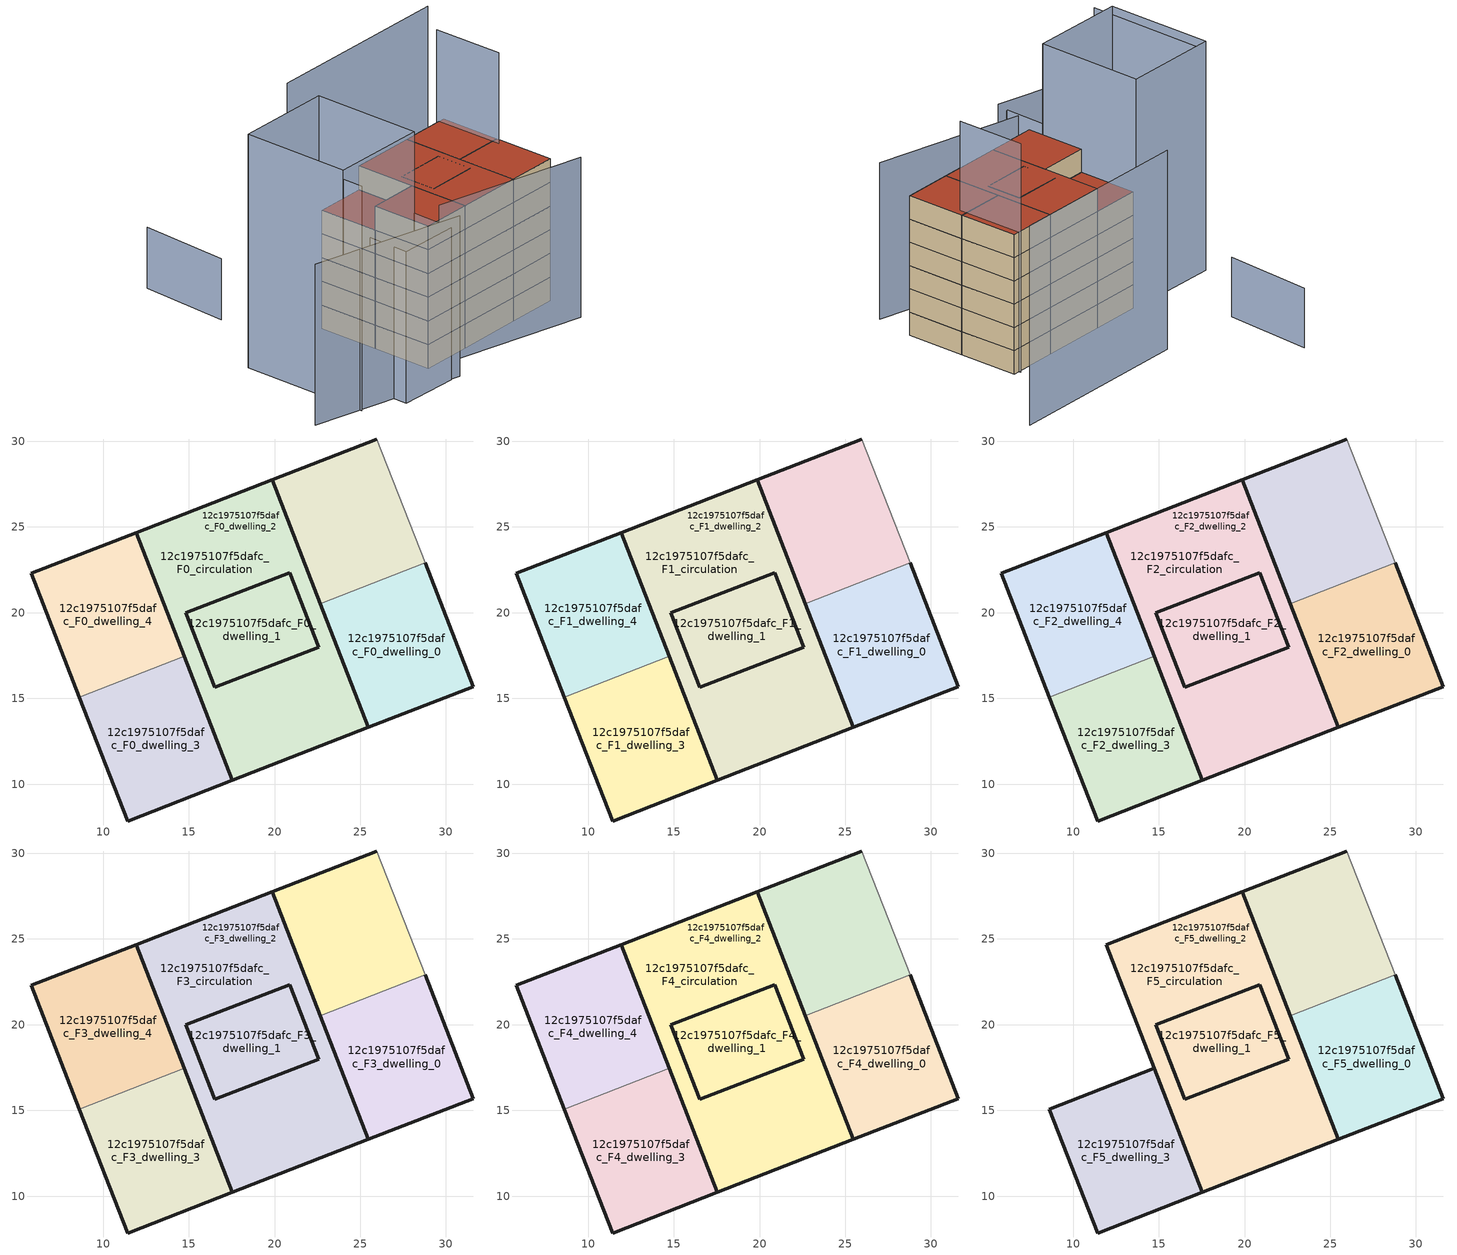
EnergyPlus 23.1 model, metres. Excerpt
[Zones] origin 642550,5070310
12c1975107f5dafc_F0_dwelling_0
 floor ground (EU_floor_Construction): 28.78,22.91 31.59,15.69 25.47,13.31 22.67,20.53 z0
 wall outside (EU_wall_Construction): 22.67,20.53 25.47,13.31 31.59,15.69 28.78,22.91 z0:3
 wall to 12c1975107f5dafc_F0_dwelling_1 (EU_wall_Construction): 28.78,22.91 22.67,20.53 z0:3
12c1975107f5dafc_F0_dwelling_1
 floor ground (EU_floor_Construction): 19.86,27.75 22.67,20.53 25.47,13.31 17.54,10.23 14.74,17.45 11.93,24.67 z0; 25.97,30.13 28.78,22.91 22.67,20.53 19.86,27.75 z0
 wall outside (EU_wall_Construction): 25.97,30.13 19.86,27.75 22.67,20.53 z0:3
 wall adiabatic (EU_wall_Construction): 28.78,22.91 25.97,30.13 z0:3
12c1975107f5dafc_F0_dwelling_2
 floor ground (EU_floor_Construction): 25.97,30.13 28.78,22.91 22.67,20.53 19.86,27.75 z0; 19.86,27.75 22.67,20.53 22.57,18 20.88,22.33 14.84,19.98 16.52,15.65 14.74,17.45 11.93,24.67 z0; 25.47,13.31 17.54,10.23 14.74,17.45 16.52,15.65 22.57,18 22.67,20.53 z0; 20.88,22.33 22.57,18 16.52,15.65 14.84,19.98 z0
 wall outside (EU_wall_Construction): 17.54,10.23 25.47,13.31 22.67,20.53 19.86,27.75 11.93,24.67 14.74,17.45 17.54,10.23 z0:3
12c1975107f5dafc_F0_dwelling_3
 floor ground (EU_floor_Construction): 14.74,17.45 17.54,10.23 11.43,7.85 8.62,15.08 z0
 wall outside (EU_wall_Construction): 8.62,15.08 11.43,7.85 17.54,10.23 14.74,17.45 z0:3
 wall to 12c1975107f5dafc_F0_dwelling_4 (EU_wall_Construction): 14.74,17.45 8.62,15.08 z0:3
12c1975107f5dafc_F0_dwelling_4
 floor ground (EU_floor_Construction): 11.93,24.67 14.74,17.45 8.62,15.08 5.82,22.3 z0
 wall outside (EU_wall_Construction): 14.74,17.45 11.93,24.67 5.82,22.3 8.62,15.08 z0:3
12c1975107f5dafc_F0_circulation
 floor ground (EU_floor_Construction): 20.88,22.33 22.57,18 16.52,15.65 14.84,19.98 z0; 19.86,27.75 22.67,20.53 22.57,18 20.88,22.33 14.84,19.98 16.52,15.65 14.74,17.45 11.93,24.67 z0; 22.67,20.53 25.47,13.31 17.54,10.23 14.74,17.45 16.52,15.65 22.57,18 z0
 wall outside (EU_wall_Construction): 14.84,19.98 16.52,15.65 22.57,18 20.88,22.33 14.84,19.98 z0:3
12c1975107f5dafc_F1_dwelling_0
 floor to 12c1975107f5dafc_F0_dwelling_0 (EU_floor_Construction): 28.78,22.91 31.59,15.69 25.47,13.31 22.67,20.53 z3
 wall outside (EU_wall_Construction): 22.67,20.53 25.47,13.31 31.59,15.69 28.78,22.91 z3:6
 wall to 12c1975107f5dafc_F1_dwelling_1 (EU_wall_Construction): 28.78,22.91 22.67,20.53 z3:6
12c1975107f5dafc_F1_dwelling_1
 floor to 12c1975107f5dafc_F0_dwelling_1 (EU_floor_Construction): 25.97,30.13 28.78,22.91 22.67,20.53 19.86,27.75 z3; 19.86,27.75 22.67,20.53 25.47,13.31 17.54,10.23 14.74,17.45 11.93,24.67 z3
 wall outside (EU_wall_Construction): 25.97,30.13 19.86,27.75 22.67,20.53 z3:6
 wall adiabatic (EU_wall_Construction): 28.78,22.91 25.97,30.13 z3:6
12c1975107f5dafc_F1_dwelling_2
 floor outside (EU_floor_Construction): 19.86,27.75 22.67,20.53 22.57,18 20.88,22.33 14.84,19.98 16.52,15.65 14.74,17.45 11.93,24.67 z3; 20.88,22.33 22.57,18 16.52,15.65 14.84,19.98 z3
 floor to 12c1975107f5dafc_F0_dwelling_2 (EU_floor_Construction): 25.97,30.13 28.78,22.91 22.67,20.53 19.86,27.75 z3; 25.47,13.31 17.54,10.23 14.74,17.45 16.52,15.65 22.57,18 22.67,20.53 z3
 wall outside (EU_wall_Construction): 17.54,10.23 25.47,13.31 22.67,20.53 19.86,27.75 11.93,24.67 14.74,17.45 17.54,10.23 z3:6
12c1975107f5dafc_F1_dwelling_3
 floor to 12c1975107f5dafc_F0_dwelling_3 (EU_floor_Construction): 14.74,17.45 17.54,10.23 11.43,7.85 8.62,15.08 z3
 wall outside (EU_wall_Construction): 8.62,15.08 11.43,7.85 17.54,10.23 14.74,17.45 z3:6
 wall to 12c1975107f5dafc_F1_dwelling_4 (EU_wall_Construction): 14.74,17.45 8.62,15.08 z3:6
12c1975107f5dafc_F1_dwelling_4
 floor to 12c1975107f5dafc_F0_dwelling_4 (EU_floor_Construction): 11.93,24.67 14.74,17.45 8.62,15.08 5.82,22.3 z3
 wall outside (EU_wall_Construction): 14.74,17.45 11.93,24.67 5.82,22.3 8.62,15.08 z3:6
12c1975107f5dafc_F1_circulation
 floor to 12c1975107f5dafc_F0_circulation (EU_floor_Construction): 20.88,22.33 22.57,18 16.52,15.65 14.84,19.98 z3; 19.86,27.75 22.67,20.53 22.57,18 20.88,22.33 14.84,19.98 16.52,15.65 14.74,17.45 11.93,24.67 z3; 22.67,20.53 25.47,13.31 17.54,10.23 14.74,17.45 16.52,15.65 22.57,18 z3
 wall outside (EU_wall_Construction): 14.84,19.98 16.52,15.65 22.57,18 20.88,22.33 14.84,19.98 z3:6
12c1975107f5dafc_F2_dwelling_0
 floor to 12c1975107f5dafc_F1_dwelling_0 (EU_floor_Construction): 28.78,22.91 31.59,15.69 25.47,13.31 22.67,20.53 z6
 wall outside (EU_wall_Construction): 22.67,20.53 25.47,13.31 31.59,15.69 28.78,22.91 z6:9
 wall to 12c1975107f5dafc_F2_dwelling_1 (EU_wall_Construction): 28.78,22.91 22.67,20.53 z6:9
12c1975107f5dafc_F2_dwelling_1
 floor to 12c1975107f5dafc_F1_dwelling_1 (EU_floor_Construction): 25.97,30.13 28.78,22.91 22.67,20.53 19.86,27.75 z6; 19.86,27.75 22.67,20.53 25.47,13.31 17.54,10.23 14.74,17.45 11.93,24.67 z6
 wall outside (EU_wall_Construction): 25.97,30.13 19.86,27.75 22.67,20.53 z6:9
 wall adiabatic (EU_wall_Construction): 28.78,22.91 25.97,30.13 z6:9
12c1975107f5dafc_F2_dwelling_2
 floor outside (EU_floor_Construction): 19.86,27.75 22.67,20.53 22.57,18 20.88,22.33 14.84,19.98 16.52,15.65 14.74,17.45 11.93,24.67 z6; 20.88,22.33 22.57,18 16.52,15.65 14.84,19.98 z6
 floor to 12c1975107f5dafc_F1_dwelling_2 (EU_floor_Construction): 25.97,30.13 28.78,22.91 22.67,20.53 19.86,27.75 z6; 25.47,13.31 17.54,10.23 14.74,17.45 16.52,15.65 22.57,18 22.67,20.53 z6
 wall outside (EU_wall_Construction): 17.54,10.23 25.47,13.31 22.67,20.53 19.86,27.75 11.93,24.67 14.74,17.45 17.54,10.23 z6:9
12c1975107f5dafc_F2_dwelling_3
 floor to 12c1975107f5dafc_F1_dwelling_3 (EU_floor_Construction): 14.74,17.45 17.54,10.23 11.43,7.85 8.62,15.08 z6
 wall outside (EU_wall_Construction): 8.62,15.08 11.43,7.85 17.54,10.23 14.74,17.45 z6:9
 wall to 12c1975107f5dafc_F2_dwelling_4 (EU_wall_Construction): 14.74,17.45 8.62,15.08 z6:9
12c1975107f5dafc_F2_dwelling_4
 floor to 12c1975107f5dafc_F1_dwelling_4 (EU_floor_Construction): 11.93,24.67 14.74,17.45 8.62,15.08 5.82,22.3 z6
 wall outside (EU_wall_Construction): 14.74,17.45 11.93,24.67 5.82,22.3 8.62,15.08 z6:9
12c1975107f5dafc_F2_circulation
 floor to 12c1975107f5dafc_F1_circulation (EU_floor_Construction): 20.88,22.33 22.57,18 16.52,15.65 14.84,19.98 z6; 19.86,27.75 22.67,20.53 22.57,18 20.88,22.33 14.84,19.98 16.52,15.65 14.74,17.45 11.93,24.67 z6; 22.67,20.53 25.47,13.31 17.54,10.23 14.74,17.45 16.52,15.65 22.57,18 z6
 wall outside (EU_wall_Construction): 14.84,19.98 16.52,15.65 22.57,18 20.88,22.33 14.84,19.98 z6:9
12c1975107f5dafc_F3_dwelling_0
 floor to 12c1975107f5dafc_F2_dwelling_0 (EU_floor_Construction): 28.78,22.91 31.59,15.69 25.47,13.31 22.67,20.53 z9
 wall outside (EU_wall_Construction): 22.67,20.53 25.47,13.31 31.59,15.69 28.78,22.91 z9:12
 wall to 12c1975107f5dafc_F3_dwelling_1 (EU_wall_Construction): 28.78,22.91 22.67,20.53 z9:12
12c1975107f5dafc_F3_dwelling_1
 floor to 12c1975107f5dafc_F2_dwelling_1 (EU_floor_Construction): 25.97,30.13 28.78,22.91 22.67,20.53 19.86,27.75 z9; 19.86,27.75 22.67,20.53 25.47,13.31 17.54,10.23 14.74,17.45 11.93,24.67 z9
 wall outside (EU_wall_Construction): 25.97,30.13 19.86,27.75 22.67,20.53 z9:12
 wall adiabatic (EU_wall_Construction): 28.78,22.91 25.97,30.13 z9:12
12c1975107f5dafc_F3_dwelling_2
 floor outside (EU_floor_Construction): 19.86,27.75 22.67,20.53 22.57,18 20.88,22.33 14.84,19.98 16.52,15.65 14.74,17.45 11.93,24.67 z9; 20.88,22.33 22.57,18 16.52,15.65 14.84,19.98 z9
 floor to 12c1975107f5dafc_F2_dwelling_2 (EU_floor_Construction): 25.97,30.13 28.78,22.91 22.67,20.53 19.86,27.75 z9; 25.47,13.31 17.54,10.23 14.74,17.45 16.52,15.65 22.57,18 22.67,20.53 z9
 wall outside (EU_wall_Construction): 17.54,10.23 25.47,13.31 22.67,20.53 19.86,27.75 11.93,24.67 14.74,17.45 17.54,10.23 z9:12
12c1975107f5dafc_F3_dwelling_3
 floor to 12c1975107f5dafc_F2_dwelling_3 (EU_floor_Construction): 14.74,17.45 17.54,10.23 11.43,7.85 8.62,15.08 z9
 wall outside (EU_wall_Construction): 8.62,15.08 11.43,7.85 17.54,10.23 14.74,17.45 z9:12
 wall to 12c1975107f5dafc_F3_dwelling_4 (EU_wall_Construction): 14.74,17.45 8.62,15.08 z9:12
12c1975107f5dafc_F3_dwelling_4
 floor to 12c1975107f5dafc_F2_dwelling_4 (EU_floor_Construction): 11.93,24.67 14.74,17.45 8.62,15.08 5.82,22.3 z9
 wall outside (EU_wall_Construction): 14.74,17.45 11.93,24.67 5.82,22.3 8.62,15.08 z9:12
12c1975107f5dafc_F3_circulation
 floor to 12c1975107f5dafc_F2_circulation (EU_floor_Construction): 20.88,22.33 22.57,18 16.52,15.65 14.84,19.98 z9; 19.86,27.75 22.67,20.53 22.57,18 20.88,22.33 14.84,19.98 16.52,15.65 14.74,17.45 11.93,24.67 z9; 22.67,20.53 25.47,13.31 17.54,10.23 14.74,17.45 16.52,15.65 22.57,18 z9
 wall outside (EU_wall_Construction): 14.84,19.98 16.52,15.65 22.57,18 20.88,22.33 14.84,19.98 z9:12
12c1975107f5dafc_F4_dwelling_0
 floor to 12c1975107f5dafc_F3_dwelling_0 (EU_floor_Construction): 28.78,22.91 31.59,15.69 25.47,13.31 22.67,20.53 z12
 wall outside (EU_wall_Construction): 22.67,20.53 25.47,13.31 31.59,15.69 28.78,22.91 z12:15
 wall to 12c1975107f5dafc_F4_dwelling_1 (EU_wall_Construction): 28.78,22.91 22.67,20.53 z12:15
12c1975107f5dafc_F4_dwelling_1
 floor to 12c1975107f5dafc_F3_dwelling_1 (EU_floor_Construction): 25.97,30.13 28.78,22.91 22.67,20.53 19.86,27.75 z12; 19.86,27.75 22.67,20.53 25.47,13.31 17.54,10.23 14.74,17.45 11.93,24.67 z12
 wall outside (EU_wall_Construction): 25.97,30.13 19.86,27.75 22.67,20.53 z12:15
 wall adiabatic (EU_wall_Construction): 28.78,22.91 25.97,30.13 z12:15
12c1975107f5dafc_F4_dwelling_2
 floor outside (EU_floor_Construction): 19.86,27.75 22.67,20.53 22.57,18 20.88,22.33 14.84,19.98 16.52,15.65 14.74,17.45 11.93,24.67 z12; 20.88,22.33 22.57,18 16.52,15.65 14.84,19.98 z12
 floor to 12c1975107f5dafc_F3_dwelling_2 (EU_floor_Construction): 25.97,30.13 28.78,22.91 22.67,20.53 19.86,27.75 z12; 25.47,13.31 17.54,10.23 14.74,17.45 16.52,15.65 22.57,18 22.67,20.53 z12
 wall outside (EU_wall_Construction): 17.54,10.23 25.47,13.31 22.67,20.53 19.86,27.75 11.93,24.67 14.74,17.45 17.54,10.23 z12:15
12c1975107f5dafc_F4_dwelling_3
 floor to 12c1975107f5dafc_F3_dwelling_3 (EU_floor_Construction): 14.74,17.45 17.54,10.23 11.43,7.85 8.62,15.08 z12
 wall outside (EU_wall_Construction): 8.62,15.08 11.43,7.85 17.54,10.23 14.74,17.45 z12:15
 wall to 12c1975107f5dafc_F4_dwelling_4 (EU_wall_Construction): 14.74,17.45 8.62,15.08 z12:15
12c1975107f5dafc_F4_dwelling_4
 floor to 12c1975107f5dafc_F3_dwelling_4 (EU_floor_Construction): 11.93,24.67 14.74,17.45 8.62,15.08 5.82,22.3 z12
 wall outside (EU_wall_Construction): 14.74,17.45 11.93,24.67 5.82,22.3 8.62,15.08 z12:15
 roof outside (EU_roof_Construction): 14.74,17.45 11.93,24.67 5.82,22.3 8.62,15.08 z15
12c1975107f5dafc_F4_circulation
 floor to 12c1975107f5dafc_F3_circulation (EU_floor_Construction): 20.88,22.33 22.57,18 16.52,15.65 14.84,19.98 z12; 19.86,27.75 22.67,20.53 22.57,18 20.88,22.33 14.84,19.98 16.52,15.65 14.74,17.45 11.93,24.67 z12; 22.67,20.53 25.47,13.31 17.54,10.23 14.74,17.45 16.52,15.65 22.57,18 z12
 wall outside (EU_wall_Construction): 14.84,19.98 16.52,15.65 22.57,18 20.88,22.33 14.84,19.98 z12:15
12c1975107f5dafc_F5_dwelling_0
 floor to 12c1975107f5dafc_F4_dwelling_0 (EU_floor_Construction): 28.78,22.91 31.59,15.69 25.47,13.31 22.67,20.53 z15
 wall outside (EU_wall_Construction): 22.67,20.53 25.47,13.31 31.59,15.69 28.78,22.91 z15:18
 wall to 12c1975107f5dafc_F5_dwelling_1 (EU_wall_Construction): 28.78,22.91 22.67,20.53 z15:18
 roof outside (EU_roof_Construction): 31.59,15.69 28.78,22.91 22.67,20.53 25.47,13.31 z18
12c1975107f5dafc_F5_dwelling_1
 floor to 12c1975107f5dafc_F4_dwelling_1 (EU_floor_Construction): 25.97,30.13 28.78,22.91 22.67,20.53 19.86,27.75 z15; 19.86,27.75 22.67,20.53 25.47,13.31 17.54,10.23 14.74,17.45 11.93,24.67 z15
 wall outside (EU_wall_Construction): 25.97,30.13 19.86,27.75 22.67,20.53 z15:18
 wall adiabatic (EU_wall_Construction): 28.78,22.91 25.97,30.13 z15:18
 roof outside (EU_roof_Construction): 28.78,22.91 25.97,30.13 19.86,27.75 22.67,20.53 z18; 25.47,13.31 22.67,20.53 19.86,27.75 11.93,24.67 14.74,17.45 17.54,10.23 z18
12c1975107f5dafc_F5_dwelling_2
 floor outside (EU_floor_Construction): 19.86,27.75 22.67,20.53 22.57,18 20.88,22.33 14.84,19.98 16.52,15.65 14.74,17.45 11.93,24.67 z15; 20.88,22.33 22.57,18 16.52,15.65 14.84,19.98 z15
 floor to 12c1975107f5dafc_F4_dwelling_2 (EU_floor_Construction): 25.97,30.13 28.78,22.91 22.67,20.53 19.86,27.75 z15; 25.47,13.31 17.54,10.23 14.74,17.45 16.52,15.65 22.57,18 22.67,20.53 z15
 wall outside (EU_wall_Construction): 17.54,10.23 25.47,13.31 22.67,20.53 19.86,27.75 11.93,24.67 14.74,17.45 17.54,10.23 z15:18
 roof outside (EU_roof_Construction): 28.78,22.91 25.97,30.13 19.86,27.75 22.67,20.53 z18; 25.47,13.31 22.67,20.53 22.57,18 16.52,15.65 14.74,17.45 17.54,10.23 z18; 22.57,18 22.67,20.53 19.86,27.75 11.93,24.67 14.74,17.45 16.52,15.65 14.84,19.98 20.88,22.33 z18; 22.57,18 20.88,22.33 14.84,19.98 16.52,15.65 z18
12c1975107f5dafc_F5_dwelling_3
 floor to 12c1975107f5dafc_F4_dwelling_3 (EU_floor_Construction): 14.74,17.45 17.54,10.23 11.43,7.85 8.62,15.08 z15
 wall outside (EU_wall_Construction): 17.54,10.23 14.74,17.45 8.62,15.08 11.43,7.85 17.54,10.23 z15:18
 roof outside (EU_roof_Construction): 17.54,10.23 14.74,17.45 8.62,15.08 11.43,7.85 z18
12c1975107f5dafc_F5_circulation
 floor to 12c1975107f5dafc_F4_circulation (EU_floor_Construction): 20.88,22.33 22.57,18 16.52,15.65 14.84,19.98 z15; 19.86,27.75 22.67,20.53 22.57,18 20.88,22.33 14.84,19.98 16.52,15.65 14.74,17.45 11.93,24.67 z15; 22.67,20.53 25.47,13.31 17.54,10.23 14.74,17.45 16.52,15.65 22.57,18 z15
 wall outside (EU_wall_Construction): 14.84,19.98 16.52,15.65 22.57,18 20.88,22.33 14.84,19.98 z15:18
 roof outside (EU_roof_Construction): 22.57,18 22.67,20.53 19.86,27.75 11.93,24.67 14.74,17.45 16.52,15.65 14.84,19.98 20.88,22.33 z18; 22.57,18 20.88,22.33 14.84,19.98 16.52,15.65 z18; 25.47,13.31 22.67,20.53 22.57,18 16.52,15.65 14.74,17.45 17.54,10.23 z18
shading: -6.5,1.96 13.57,4.41 z0:20.3; 12.89,7.97 32.61,10.47 z0:20.2; 3.16,6.66 10.45,9.36 / 10.45,9.36 12.34,4.25 / 12.34,4.25 5.05,1.56 / 5.05,1.56 3.16,6.66 z0:19.2; 28.37,21.73 25.1,30.11 / 10.44,9.35 -1.17,4.95 / -1.17,4.95 -6.12,18.02 / -6.12,18.02 5.49,22.42 / 5.49,22.42 10.44,9.35 z0:29.5; -6.07,17.96 -0.22,2.43 z0:28.4; -6.36,40.68 -2.93,29.82 z0:7.7; 30.71,42.18 7.54,33.27 z0:25.7
[Building]
EU S2 Campaign: North Axis=0; Terrain=City; Solar Distribution=FullExterior
[Site:Location]
Lyon-Bron: Latitude=45.75; Longitude=5; Time Zone=1; Elevation=198
[SizingPeriod:WeatherFileDays]
AnnualSizingPeriod: Begin Month=1; Begin Day of Month=1; End Month=12; End Day of Month=31; Day of Week for Start Day=Monday; Use Weather File Daylight Saving Period=No; Use Weather File Rain and Snow Indicators=No
[MATERIAL]
EU_InternalMass_Material: Roughness=MediumRough; Thickness=0.1; Conductivity=1; Density=1800; Specific Heat=900; Thermal Absorptance=0.9; Solar Absorptance=0.7; Visible Absorptance=0.7
[MATERIAL:NOMASS] Roughness=MediumRough; Thermal Absorptance=0.9; Solar Absorptance=0.7; Visible Absorptance=0.7
Name | Thermal Resistance
EU_wall_NoMass | 0.776494
EU_roof_NoMass | 0.486893
EU_floor_NoMass | 0.421597
[CONSTRUCTION]
EU_wall_Construction: EU_wall_NoMass
EU_roof_Construction: EU_roof_NoMass
EU_floor_Construction: EU_floor_NoMass
EU_InternalMass_Construction: EU_InternalMass_Material
[ZONE] Type=1; Multiplier=1; Ceiling Height=autocalculate; Floor Area=autocalculate; Part of Total Floor Area=Yes
Name | Volume
12c1975107f5dafc_F0_dwelling_0; 12c1975107f5dafc_F1_dwelling_0; 12c1975107f5dafc_F2_dwelling_0; 12c1975107f5dafc_F3_dwelling_0; 12c1975107f5dafc_F4_dwelling_0; 12c1975107f5dafc_F5_dwelling_0; 12c1975107f5dafc_F0_dwelling_4; 12c1975107f5dafc_F1_dwelling_4; 12c1975107f5dafc_F2_dwelling_4; 12c1975107f5dafc_F3_dwelling_4; 12c1975107f5dafc_F4_dwelling_4 | 152.47
12c1975107f5dafc_F0_dwelling_1; 12c1975107f5dafc_F1_dwelling_1; 12c1975107f5dafc_F2_dwelling_1; 12c1975107f5dafc_F3_dwelling_1; 12c1975107f5dafc_F4_dwelling_1; 12c1975107f5dafc_F5_dwelling_1 | 547.887
12c1975107f5dafc_F0_dwelling_2; 12c1975107f5dafc_F1_dwelling_2; 12c1975107f5dafc_F2_dwelling_2; 12c1975107f5dafc_F3_dwelling_2; 12c1975107f5dafc_F4_dwelling_2; 12c1975107f5dafc_F5_dwelling_2 | 547.888
12c1975107f5dafc_F0_dwelling_3; 12c1975107f5dafc_F1_dwelling_3; 12c1975107f5dafc_F2_dwelling_3; 12c1975107f5dafc_F3_dwelling_3; 12c1975107f5dafc_F4_dwelling_3; 12c1975107f5dafc_F5_dwelling_3 | 152.471
12c1975107f5dafc_F0_circulation; 12c1975107f5dafc_F1_circulation; 12c1975107f5dafc_F2_circulation; 12c1975107f5dafc_F3_circulation; 12c1975107f5dafc_F4_circulation; 12c1975107f5dafc_F5_circulation | 395.418
[INTERNALMASS] Construction=EU_InternalMass_Construction
Name | Zone or ZoneList | Surface Area
12c1975107f5dafc_F0_dwelling_0_EU_InternalMass | 12c1975107f5dafc_F0_dwelling_0 | 50.8235
12c1975107f5dafc_F0_dwelling_1_EU_InternalMass | 12c1975107f5dafc_F0_dwelling_1 | 50.8235
12c1975107f5dafc_F0_dwelling_2_EU_InternalMass | 12c1975107f5dafc_F0_dwelling_2 | 101.647
12c1975107f5dafc_F0_dwelling_3_EU_InternalMass | 12c1975107f5dafc_F0_dwelling_3 | 50.8235
12c1975107f5dafc_F0_dwelling_4_EU_InternalMass | 12c1975107f5dafc_F0_dwelling_4 | 50.8235
12c1975107f5dafc_F1_dwelling_0_EU_InternalMass | 12c1975107f5dafc_F1_dwelling_0 | 50.8235
12c1975107f5dafc_F1_dwelling_1_EU_InternalMass | 12c1975107f5dafc_F1_dwelling_1 | 50.8235
12c1975107f5dafc_F1_dwelling_2_EU_InternalMass | 12c1975107f5dafc_F1_dwelling_2 | 101.647
12c1975107f5dafc_F1_dwelling_3_EU_InternalMass | 12c1975107f5dafc_F1_dwelling_3 | 50.8235
12c1975107f5dafc_F1_dwelling_4_EU_InternalMass | 12c1975107f5dafc_F1_dwelling_4 | 50.8235
12c1975107f5dafc_F2_dwelling_0_EU_InternalMass | 12c1975107f5dafc_F2_dwelling_0 | 50.8235
12c1975107f5dafc_F2_dwelling_1_EU_InternalMass | 12c1975107f5dafc_F2_dwelling_1 | 50.8235
12c1975107f5dafc_F2_dwelling_2_EU_InternalMass | 12c1975107f5dafc_F2_dwelling_2 | 101.647
12c1975107f5dafc_F2_dwelling_3_EU_InternalMass | 12c1975107f5dafc_F2_dwelling_3 | 50.8235
12c1975107f5dafc_F2_dwelling_4_EU_InternalMass | 12c1975107f5dafc_F2_dwelling_4 | 50.8235
12c1975107f5dafc_F3_dwelling_0_EU_InternalMass | 12c1975107f5dafc_F3_dwelling_0 | 50.8235
12c1975107f5dafc_F3_dwelling_1_EU_InternalMass | 12c1975107f5dafc_F3_dwelling_1 | 50.8235
12c1975107f5dafc_F3_dwelling_2_EU_InternalMass | 12c1975107f5dafc_F3_dwelling_2 | 101.647
12c1975107f5dafc_F3_dwelling_3_EU_InternalMass | 12c1975107f5dafc_F3_dwelling_3 | 50.8235
12c1975107f5dafc_F3_dwelling_4_EU_InternalMass | 12c1975107f5dafc_F3_dwelling_4 | 50.8235
12c1975107f5dafc_F4_dwelling_0_EU_InternalMass | 12c1975107f5dafc_F4_dwelling_0 | 50.8235
12c1975107f5dafc_F4_dwelling_1_EU_InternalMass | 12c1975107f5dafc_F4_dwelling_1 | 50.8235
12c1975107f5dafc_F4_dwelling_2_EU_InternalMass | 12c1975107f5dafc_F4_dwelling_2 | 101.647
12c1975107f5dafc_F4_dwelling_3_EU_InternalMass | 12c1975107f5dafc_F4_dwelling_3 | 50.8235
12c1975107f5dafc_F4_dwelling_4_EU_InternalMass | 12c1975107f5dafc_F4_dwelling_4 | 50.8235
12c1975107f5dafc_F5_dwelling_0_EU_InternalMass | 12c1975107f5dafc_F5_dwelling_0 | 76.2352
12c1975107f5dafc_F5_dwelling_1_EU_InternalMass | 12c1975107f5dafc_F5_dwelling_1 | 76.2352
12c1975107f5dafc_F5_dwelling_2_EU_InternalMass | 12c1975107f5dafc_F5_dwelling_2 | 76.2352
12c1975107f5dafc_F5_dwelling_3_EU_InternalMass | 12c1975107f5dafc_F5_dwelling_3 | 76.2352
[OTHEREQUIPMENT] Fuel Type=Electricity; Design Level Calculation Method=Watts/Area; Power per Zone Floor Area=1; Fraction Latent=0; Fraction Radiant=0; Fraction Lost=0; Carbon Dioxide Generation Rate=0; EndUse Subcategory=EU_Step8_InternalGains
Name | Zone or ZoneList or Space or SpaceList | Schedule
EU_Step8_InternalGain_12c1975107f5dafc_F0_dwelling_0_f000 | 12c1975107f5dafc_F0_dwelling_0 | EU_Step8_GainSchedule_12c1975107f5dafc_F0_dwelling_0_f000
EU_Step8_InternalGain_12c1975107f5dafc_F0_dwelling_1_f000 | 12c1975107f5dafc_F0_dwelling_1 | EU_Step8_GainSchedule_12c1975107f5dafc_F0_dwelling_1_f000
EU_Step8_InternalGain_12c1975107f5dafc_F0_dwelling_2_f000 | 12c1975107f5dafc_F0_dwelling_2 | EU_Step8_GainSchedule_12c1975107f5dafc_F0_dwelling_2_f000
EU_Step8_InternalGain_12c1975107f5dafc_F0_dwelling_3_f000 | 12c1975107f5dafc_F0_dwelling_3 | EU_Step8_GainSchedule_12c1975107f5dafc_F0_dwelling_3_f000
EU_Step8_InternalGain_12c1975107f5dafc_F0_dwelling_4_f000 | 12c1975107f5dafc_F0_dwelling_4 | EU_Step8_GainSchedule_12c1975107f5dafc_F0_dwelling_4_f000
EU_Step8_InternalGain_12c1975107f5dafc_F1_dwelling_0_f000 | 12c1975107f5dafc_F1_dwelling_0 | EU_Step8_GainSchedule_12c1975107f5dafc_F1_dwelling_0_f000
EU_Step8_InternalGain_12c1975107f5dafc_F1_dwelling_1_f000 | 12c1975107f5dafc_F1_dwelling_1 | EU_Step8_GainSchedule_12c1975107f5dafc_F1_dwelling_1_f000
EU_Step8_InternalGain_12c1975107f5dafc_F1_dwelling_2_f000 | 12c1975107f5dafc_F1_dwelling_2 | EU_Step8_GainSchedule_12c1975107f5dafc_F1_dwelling_2_f000
EU_Step8_InternalGain_12c1975107f5dafc_F1_dwelling_3_f000 | 12c1975107f5dafc_F1_dwelling_3 | EU_Step8_GainSchedule_12c1975107f5dafc_F1_dwelling_3_f000
EU_Step8_InternalGain_12c1975107f5dafc_F1_dwelling_4_f000 | 12c1975107f5dafc_F1_dwelling_4 | EU_Step8_GainSchedule_12c1975107f5dafc_F1_dwelling_4_f000
EU_Step8_InternalGain_12c1975107f5dafc_F2_dwelling_0_f000 | 12c1975107f5dafc_F2_dwelling_0 | EU_Step8_GainSchedule_12c1975107f5dafc_F2_dwelling_0_f000
EU_Step8_InternalGain_12c1975107f5dafc_F2_dwelling_1_f000 | 12c1975107f5dafc_F2_dwelling_1 | EU_Step8_GainSchedule_12c1975107f5dafc_F2_dwelling_1_f000
EU_Step8_InternalGain_12c1975107f5dafc_F2_dwelling_2_f000 | 12c1975107f5dafc_F2_dwelling_2 | EU_Step8_GainSchedule_12c1975107f5dafc_F2_dwelling_2_f000
EU_Step8_InternalGain_12c1975107f5dafc_F2_dwelling_3_f000 | 12c1975107f5dafc_F2_dwelling_3 | EU_Step8_GainSchedule_12c1975107f5dafc_F2_dwelling_3_f000
EU_Step8_InternalGain_12c1975107f5dafc_F2_dwelling_4_f000 | 12c1975107f5dafc_F2_dwelling_4 | EU_Step8_GainSchedule_12c1975107f5dafc_F2_dwelling_4_f000
EU_Step8_InternalGain_12c1975107f5dafc_F3_dwelling_0_f000 | 12c1975107f5dafc_F3_dwelling_0 | EU_Step8_GainSchedule_12c1975107f5dafc_F3_dwelling_0_f000
EU_Step8_InternalGain_12c1975107f5dafc_F3_dwelling_1_f000 | 12c1975107f5dafc_F3_dwelling_1 | EU_Step8_GainSchedule_12c1975107f5dafc_F3_dwelling_1_f000
EU_Step8_InternalGain_12c1975107f5dafc_F3_dwelling_2_f000 | 12c1975107f5dafc_F3_dwelling_2 | EU_Step8_GainSchedule_12c1975107f5dafc_F3_dwelling_2_f000
EU_Step8_InternalGain_12c1975107f5dafc_F3_dwelling_3_f000 | 12c1975107f5dafc_F3_dwelling_3 | EU_Step8_GainSchedule_12c1975107f5dafc_F3_dwelling_3_f000
EU_Step8_InternalGain_12c1975107f5dafc_F3_dwelling_4_f000 | 12c1975107f5dafc_F3_dwelling_4 | EU_Step8_GainSchedule_12c1975107f5dafc_F3_dwelling_4_f000
EU_Step8_InternalGain_12c1975107f5dafc_F4_dwelling_0_f000 | 12c1975107f5dafc_F4_dwelling_0 | EU_Step8_GainSchedule_12c1975107f5dafc_F4_dwelling_0_f000
EU_Step8_InternalGain_12c1975107f5dafc_F4_dwelling_1_f000 | 12c1975107f5dafc_F4_dwelling_1 | EU_Step8_GainSchedule_12c1975107f5dafc_F4_dwelling_1_f000
EU_Step8_InternalGain_12c1975107f5dafc_F4_dwelling_2_f000 | 12c1975107f5dafc_F4_dwelling_2 | EU_Step8_GainSchedule_12c1975107f5dafc_F4_dwelling_2_f000
EU_Step8_InternalGain_12c1975107f5dafc_F4_dwelling_3_f000 | 12c1975107f5dafc_F4_dwelling_3 | EU_Step8_GainSchedule_12c1975107f5dafc_F4_dwelling_3_f000
EU_Step8_InternalGain_12c1975107f5dafc_F4_dwelling_4_f000 | 12c1975107f5dafc_F4_dwelling_4 | EU_Step8_GainSchedule_12c1975107f5dafc_F4_dwelling_4_f000
EU_Step8_InternalGain_12c1975107f5dafc_F5_dwelling_0_f000 | 12c1975107f5dafc_F5_dwelling_0 | EU_Step8_GainSchedule_12c1975107f5dafc_F5_dwelling_0_f000
EU_Step8_InternalGain_12c1975107f5dafc_F5_dwelling_1_f000 | 12c1975107f5dafc_F5_dwelling_1 | EU_Step8_GainSchedule_12c1975107f5dafc_F5_dwelling_1_f000
EU_Step8_InternalGain_12c1975107f5dafc_F5_dwelling_2_f000 | 12c1975107f5dafc_F5_dwelling_2 | EU_Step8_GainSchedule_12c1975107f5dafc_F5_dwelling_2_f000
EU_Step8_InternalGain_12c1975107f5dafc_F5_dwelling_3_f000 | 12c1975107f5dafc_F5_dwelling_3 | EU_Step8_GainSchedule_12c1975107f5dafc_F5_dwelling_3_f000
[ZONEINFILTRATION:DESIGNFLOWRATE] Schedule=EU_AlwaysOn; Design Flow Rate Calculation Method=Flow/Area; Flow Rate per Floor Area=0.0005; Constant Term Coefficient=1; Temperature Term Coefficient=0; Velocity Term Coefficient=0; Velocity Squared Term Coefficient=0
Name | Zone or ZoneList or Space or SpaceList
EU_Circulation_Infiltration_12c1975107f5dafc_F0_circulation | 12c1975107f5dafc_F0_circulation
EU_Circulation_Infiltration_12c1975107f5dafc_F1_circulation | 12c1975107f5dafc_F1_circulation
EU_Circulation_Infiltration_12c1975107f5dafc_F2_circulation | 12c1975107f5dafc_F2_circulation
EU_Circulation_Infiltration_12c1975107f5dafc_F3_circulation | 12c1975107f5dafc_F3_circulation
EU_Circulation_Infiltration_12c1975107f5dafc_F4_circulation | 12c1975107f5dafc_F4_circulation
EU_Circulation_Infiltration_12c1975107f5dafc_F5_circulation | 12c1975107f5dafc_F5_circulation
[ZONEVENTILATION:DESIGNFLOWRATE] Schedule=EU_AlwaysOn; Design Flow Rate Calculation Method=AirChanges/Hour; Air Changes per Hour=0.693814; Ventilation Type=Natural; Fan Pressure Rise=0; Fan Total Efficiency=1; Constant Term Coefficient=1; Temperature Term Coefficient=0; Velocity Term Coefficient=0; Velocity Squared Term Coefficient=0; Minimum Indoor Temperature=-100; Maximum Indoor Temperature=100; Delta Temperature=-100; Minimum Outdoor Temperature=-100; Maximum Outdoor Temperature=100; Maximum Wind Speed=40
Name | Zone or ZoneList or Space or SpaceList
EU_ConstantAir_12c1975107f5dafc_F0_dwelling_0 | 12c1975107f5dafc_F0_dwelling_0
EU_ConstantAir_12c1975107f5dafc_F0_dwelling_1 | 12c1975107f5dafc_F0_dwelling_1
EU_ConstantAir_12c1975107f5dafc_F0_dwelling_2 | 12c1975107f5dafc_F0_dwelling_2
EU_ConstantAir_12c1975107f5dafc_F0_dwelling_3 | 12c1975107f5dafc_F0_dwelling_3
EU_ConstantAir_12c1975107f5dafc_F0_dwelling_4 | 12c1975107f5dafc_F0_dwelling_4
EU_ConstantAir_12c1975107f5dafc_F1_dwelling_0 | 12c1975107f5dafc_F1_dwelling_0
EU_ConstantAir_12c1975107f5dafc_F1_dwelling_1 | 12c1975107f5dafc_F1_dwelling_1
EU_ConstantAir_12c1975107f5dafc_F1_dwelling_2 | 12c1975107f5dafc_F1_dwelling_2
EU_ConstantAir_12c1975107f5dafc_F1_dwelling_3 | 12c1975107f5dafc_F1_dwelling_3
EU_ConstantAir_12c1975107f5dafc_F1_dwelling_4 | 12c1975107f5dafc_F1_dwelling_4
EU_ConstantAir_12c1975107f5dafc_F2_dwelling_0 | 12c1975107f5dafc_F2_dwelling_0
EU_ConstantAir_12c1975107f5dafc_F2_dwelling_1 | 12c1975107f5dafc_F2_dwelling_1
EU_ConstantAir_12c1975107f5dafc_F2_dwelling_2 | 12c1975107f5dafc_F2_dwelling_2
EU_ConstantAir_12c1975107f5dafc_F2_dwelling_3 | 12c1975107f5dafc_F2_dwelling_3
EU_ConstantAir_12c1975107f5dafc_F2_dwelling_4 | 12c1975107f5dafc_F2_dwelling_4
EU_ConstantAir_12c1975107f5dafc_F3_dwelling_0 | 12c1975107f5dafc_F3_dwelling_0
EU_ConstantAir_12c1975107f5dafc_F3_dwelling_1 | 12c1975107f5dafc_F3_dwelling_1
EU_ConstantAir_12c1975107f5dafc_F3_dwelling_2 | 12c1975107f5dafc_F3_dwelling_2
EU_ConstantAir_12c1975107f5dafc_F3_dwelling_3 | 12c1975107f5dafc_F3_dwelling_3
EU_ConstantAir_12c1975107f5dafc_F3_dwelling_4 | 12c1975107f5dafc_F3_dwelling_4
EU_ConstantAir_12c1975107f5dafc_F4_dwelling_0 | 12c1975107f5dafc_F4_dwelling_0
EU_ConstantAir_12c1975107f5dafc_F4_dwelling_1 | 12c1975107f5dafc_F4_dwelling_1
EU_ConstantAir_12c1975107f5dafc_F4_dwelling_2 | 12c1975107f5dafc_F4_dwelling_2
EU_ConstantAir_12c1975107f5dafc_F4_dwelling_3 | 12c1975107f5dafc_F4_dwelling_3
EU_ConstantAir_12c1975107f5dafc_F4_dwelling_4 | 12c1975107f5dafc_F4_dwelling_4
EU_ConstantAir_12c1975107f5dafc_F5_dwelling_0 | 12c1975107f5dafc_F5_dwelling_0
EU_ConstantAir_12c1975107f5dafc_F5_dwelling_1 | 12c1975107f5dafc_F5_dwelling_1
EU_ConstantAir_12c1975107f5dafc_F5_dwelling_2 | 12c1975107f5dafc_F5_dwelling_2
EU_ConstantAir_12c1975107f5dafc_F5_dwelling_3 | 12c1975107f5dafc_F5_dwelling_3
[HVACTEMPLATE:THERMOSTAT] Constant Heating Setpoint=20; Constant Cooling Setpoint=50
EU_HeatOnly_12c1975107f5dafc_F0_dwelling_0; EU_HeatOnly_12c1975107f5dafc_F0_dwelling_1; EU_HeatOnly_12c1975107f5dafc_F0_dwelling_2; EU_HeatOnly_12c1975107f5dafc_F0_dwelling_3; EU_HeatOnly_12c1975107f5dafc_F0_dwelling_4; EU_HeatOnly_12c1975107f5dafc_F1_dwelling_0; EU_HeatOnly_12c1975107f5dafc_F1_dwelling_1; EU_HeatOnly_12c1975107f5dafc_F1_dwelling_2; EU_HeatOnly_12c1975107f5dafc_F1_dwelling_3; EU_HeatOnly_12c1975107f5dafc_F1_dwelling_4; EU_HeatOnly_12c1975107f5dafc_F2_dwelling_0; EU_HeatOnly_12c1975107f5dafc_F2_dwelling_1; EU_HeatOnly_12c1975107f5dafc_F2_dwelling_2; EU_HeatOnly_12c1975107f5dafc_F2_dwelling_3; EU_HeatOnly_12c1975107f5dafc_F2_dwelling_4; EU_HeatOnly_12c1975107f5dafc_F3_dwelling_0; EU_HeatOnly_12c1975107f5dafc_F3_dwelling_1; EU_HeatOnly_12c1975107f5dafc_F3_dwelling_2; EU_HeatOnly_12c1975107f5dafc_F3_dwelling_3; EU_HeatOnly_12c1975107f5dafc_F3_dwelling_4; EU_HeatOnly_12c1975107f5dafc_F4_dwelling_0; EU_HeatOnly_12c1975107f5dafc_F4_dwelling_1; EU_HeatOnly_12c1975107f5dafc_F4_dwelling_2; EU_HeatOnly_12c1975107f5dafc_F4_dwelling_3; EU_HeatOnly_12c1975107f5dafc_F4_dwelling_4; EU_HeatOnly_12c1975107f5dafc_F5_dwelling_0; EU_HeatOnly_12c1975107f5dafc_F5_dwelling_1; EU_HeatOnly_12c1975107f5dafc_F5_dwelling_2; EU_HeatOnly_12c1975107f5dafc_F5_dwelling_3
[HVACTEMPLATE:ZONE:IDEALLOADSAIRSYSTEM] System Availability Schedule=EU_AlwaysOn; Maximum Heating Supply Air Temperature=50; Minimum Cooling Supply Air Temperature=13; Maximum Heating Supply Air Humidity Ratio=0.0156; Minimum Cooling Supply Air Humidity Ratio=0.0077; Heating Limit=NoLimit; Cooling Limit=NoLimit; Heating Availability Schedule=EU_AlwaysOn; Cooling Availability Schedule=EU_CoolingOff; Dehumidification Control Type=ConstantSensibleHeatRatio; Cooling Sensible Heat Ratio=0.7; Dehumidification Setpoint=60; Humidification Control Type=None; Humidification Setpoint=30; Outdoor Air Method=None; Outdoor Air Flow Rate per Person=0.00944; Outdoor Air Flow Rate per Zone Floor Area=0; Outdoor Air Flow Rate per Zone=0; Demand Controlled Ventilation Type=None; Outdoor Air Economizer Type=NoEconomizer; Heat Recovery Type=None; Sensible Heat Recovery Effectiveness=0.7; Latent Heat Recovery Effectiveness=0.65
Name | Template Thermostat
12c1975107f5dafc_F0_dwelling_0 | EU_HeatOnly_12c1975107f5dafc_F0_dwelling_0
12c1975107f5dafc_F0_dwelling_1 | EU_HeatOnly_12c1975107f5dafc_F0_dwelling_1
12c1975107f5dafc_F0_dwelling_2 | EU_HeatOnly_12c1975107f5dafc_F0_dwelling_2
12c1975107f5dafc_F0_dwelling_3 | EU_HeatOnly_12c1975107f5dafc_F0_dwelling_3
12c1975107f5dafc_F0_dwelling_4 | EU_HeatOnly_12c1975107f5dafc_F0_dwelling_4
12c1975107f5dafc_F1_dwelling_0 | EU_HeatOnly_12c1975107f5dafc_F1_dwelling_0
12c1975107f5dafc_F1_dwelling_1 | EU_HeatOnly_12c1975107f5dafc_F1_dwelling_1
12c1975107f5dafc_F1_dwelling_2 | EU_HeatOnly_12c1975107f5dafc_F1_dwelling_2
12c1975107f5dafc_F1_dwelling_3 | EU_HeatOnly_12c1975107f5dafc_F1_dwelling_3
12c1975107f5dafc_F1_dwelling_4 | EU_HeatOnly_12c1975107f5dafc_F1_dwelling_4
12c1975107f5dafc_F2_dwelling_0 | EU_HeatOnly_12c1975107f5dafc_F2_dwelling_0
12c1975107f5dafc_F2_dwelling_1 | EU_HeatOnly_12c1975107f5dafc_F2_dwelling_1
12c1975107f5dafc_F2_dwelling_2 | EU_HeatOnly_12c1975107f5dafc_F2_dwelling_2
12c1975107f5dafc_F2_dwelling_3 | EU_HeatOnly_12c1975107f5dafc_F2_dwelling_3
12c1975107f5dafc_F2_dwelling_4 | EU_HeatOnly_12c1975107f5dafc_F2_dwelling_4
12c1975107f5dafc_F3_dwelling_0 | EU_HeatOnly_12c1975107f5dafc_F3_dwelling_0
12c1975107f5dafc_F3_dwelling_1 | EU_HeatOnly_12c1975107f5dafc_F3_dwelling_1
12c1975107f5dafc_F3_dwelling_2 | EU_HeatOnly_12c1975107f5dafc_F3_dwelling_2
12c1975107f5dafc_F3_dwelling_3 | EU_HeatOnly_12c1975107f5dafc_F3_dwelling_3
12c1975107f5dafc_F3_dwelling_4 | EU_HeatOnly_12c1975107f5dafc_F3_dwelling_4
12c1975107f5dafc_F4_dwelling_0 | EU_HeatOnly_12c1975107f5dafc_F4_dwelling_0
12c1975107f5dafc_F4_dwelling_1 | EU_HeatOnly_12c1975107f5dafc_F4_dwelling_1
12c1975107f5dafc_F4_dwelling_2 | EU_HeatOnly_12c1975107f5dafc_F4_dwelling_2
12c1975107f5dafc_F4_dwelling_3 | EU_HeatOnly_12c1975107f5dafc_F4_dwelling_3
12c1975107f5dafc_F4_dwelling_4 | EU_HeatOnly_12c1975107f5dafc_F4_dwelling_4
12c1975107f5dafc_F5_dwelling_0 | EU_HeatOnly_12c1975107f5dafc_F5_dwelling_0
12c1975107f5dafc_F5_dwelling_1 | EU_HeatOnly_12c1975107f5dafc_F5_dwelling_1
12c1975107f5dafc_F5_dwelling_2 | EU_HeatOnly_12c1975107f5dafc_F5_dwelling_2
12c1975107f5dafc_F5_dwelling_3 | EU_HeatOnly_12c1975107f5dafc_F5_dwelling_3
[SIZING:ZONE] Zone Cooling Design Supply Air Temperature Input Method=SupplyAirTemperature; Zone Cooling Design Supply Air Temperature=13; Zone Heating Design Supply Air Temperature Input Method=SupplyAirTemperature; Zone Heating Design Supply Air Temperature=50; Zone Cooling Design Supply Air Humidity Ratio=0.008; Zone Heating Design Supply Air Humidity Ratio=0.008; Cooling Design Air Flow Method=DesignDay; Cooling Design Air Flow Rate=0; Cooling Minimum Air Flow per Zone Floor Area=0.000762; Cooling Minimum Air Flow=0; Cooling Minimum Air Flow Fraction=0.2; Heating Design Air Flow Method=DesignDay; Heating Design Air Flow Rate=0; Heating Maximum Air Flow per Zone Floor Area=0.002032; Heating Maximum Air Flow=0.141576; Heating Maximum Air Flow Fraction=0.3; Account for Dedicated Outdoor Air System=No; Dedicated Outdoor Air System Control Strategy=NeutralSupplyAir; Dedicated Outdoor Air Low Setpoint Temperature for Design=autosize; Dedicated Outdoor Air High Setpoint Temperature for Design=autosize; Zone Load Sizing Method=Sensible Load Only No Latent Load; Zone Latent Cooling Design Supply Air Humidity Ratio Input Method=HumidityRatioDifference; Zone Cooling Design Supply Air Humidity Ratio Difference=0.005; Zone Latent Heating Design Supply Air Humidity Ratio Input Method=HumidityRatioDifference; Zone Humidification Design Supply Air Humidity Ratio Difference=0.005
12c1975107f5dafc_F0_dwelling_0; 12c1975107f5dafc_F0_dwelling_1; 12c1975107f5dafc_F0_dwelling_2; 12c1975107f5dafc_F0_dwelling_3; 12c1975107f5dafc_F0_dwelling_4; 12c1975107f5dafc_F1_dwelling_0; 12c1975107f5dafc_F1_dwelling_1; 12c1975107f5dafc_F1_dwelling_2; 12c1975107f5dafc_F1_dwelling_3; 12c1975107f5dafc_F1_dwelling_4; 12c1975107f5dafc_F2_dwelling_0; 12c1975107f5dafc_F2_dwelling_1; 12c1975107f5dafc_F2_dwelling_2; 12c1975107f5dafc_F2_dwelling_3; 12c1975107f5dafc_F2_dwelling_4; 12c1975107f5dafc_F3_dwelling_0; 12c1975107f5dafc_F3_dwelling_1; 12c1975107f5dafc_F3_dwelling_2; 12c1975107f5dafc_F3_dwelling_3; 12c1975107f5dafc_F3_dwelling_4; 12c1975107f5dafc_F4_dwelling_0; 12c1975107f5dafc_F4_dwelling_1; 12c1975107f5dafc_F4_dwelling_2; 12c1975107f5dafc_F4_dwelling_3; 12c1975107f5dafc_F4_dwelling_4; 12c1975107f5dafc_F5_dwelling_0; 12c1975107f5dafc_F5_dwelling_1; 12c1975107f5dafc_F5_dwelling_2; 12c1975107f5dafc_F5_dwelling_3
[SCHEDULE:CONSTANT]
Name | Hourly Value
EU_AlwaysOn | 1
EU_CoolingOff | 0
[SCHEDULE:FILE] Column Number=1; Rows to Skip at Top=0; Number of Hours of Data=8760; Column Separator=Comma; Interpolate to Timestep=No; Minutes per Item=60; Adjust Schedule for Daylight Savings=Yes
Name | File
EU_Step8_GainSchedule_12c1975107f5dafc_F0_dwelling_0_f000 | ../../schedules/12c1975107f5dafc/12c1975107f5dafc_F0_dwelling_0_f000_gain.csv
EU_Step8_GainSchedule_12c1975107f5dafc_F0_dwelling_1_f000 | ../../schedules/12c1975107f5dafc/12c1975107f5dafc_F0_dwelling_1_f000_gain.csv
EU_Step8_GainSchedule_12c1975107f5dafc_F0_dwelling_2_f000 | ../../schedules/12c1975107f5dafc/12c1975107f5dafc_F0_dwelling_2_f000_gain.csv
EU_Step8_GainSchedule_12c1975107f5dafc_F0_dwelling_3_f000 | ../../schedules/12c1975107f5dafc/12c1975107f5dafc_F0_dwelling_3_f000_gain.csv
EU_Step8_GainSchedule_12c1975107f5dafc_F0_dwelling_4_f000 | ../../schedules/12c1975107f5dafc/12c1975107f5dafc_F0_dwelling_4_f000_gain.csv
EU_Step8_GainSchedule_12c1975107f5dafc_F1_dwelling_0_f000 | ../../schedules/12c1975107f5dafc/12c1975107f5dafc_F1_dwelling_0_f000_gain.csv
EU_Step8_GainSchedule_12c1975107f5dafc_F1_dwelling_1_f000 | ../../schedules/12c1975107f5dafc/12c1975107f5dafc_F1_dwelling_1_f000_gain.csv
EU_Step8_GainSchedule_12c1975107f5dafc_F1_dwelling_2_f000 | ../../schedules/12c1975107f5dafc/12c1975107f5dafc_F1_dwelling_2_f000_gain.csv
EU_Step8_GainSchedule_12c1975107f5dafc_F1_dwelling_3_f000 | ../../schedules/12c1975107f5dafc/12c1975107f5dafc_F1_dwelling_3_f000_gain.csv
EU_Step8_GainSchedule_12c1975107f5dafc_F1_dwelling_4_f000 | ../../schedules/12c1975107f5dafc/12c1975107f5dafc_F1_dwelling_4_f000_gain.csv
EU_Step8_GainSchedule_12c1975107f5dafc_F2_dwelling_0_f000 | ../../schedules/12c1975107f5dafc/12c1975107f5dafc_F2_dwelling_0_f000_gain.csv
EU_Step8_GainSchedule_12c1975107f5dafc_F2_dwelling_1_f000 | ../../schedules/12c1975107f5dafc/12c1975107f5dafc_F2_dwelling_1_f000_gain.csv
EU_Step8_GainSchedule_12c1975107f5dafc_F2_dwelling_2_f000 | ../../schedules/12c1975107f5dafc/12c1975107f5dafc_F2_dwelling_2_f000_gain.csv
EU_Step8_GainSchedule_12c1975107f5dafc_F2_dwelling_3_f000 | ../../schedules/12c1975107f5dafc/12c1975107f5dafc_F2_dwelling_3_f000_gain.csv
EU_Step8_GainSchedule_12c1975107f5dafc_F2_dwelling_4_f000 | ../../schedules/12c1975107f5dafc/12c1975107f5dafc_F2_dwelling_4_f000_gain.csv
EU_Step8_GainSchedule_12c1975107f5dafc_F3_dwelling_0_f000 | ../../schedules/12c1975107f5dafc/12c1975107f5dafc_F3_dwelling_0_f000_gain.csv
EU_Step8_GainSchedule_12c1975107f5dafc_F3_dwelling_1_f000 | ../../schedules/12c1975107f5dafc/12c1975107f5dafc_F3_dwelling_1_f000_gain.csv
EU_Step8_GainSchedule_12c1975107f5dafc_F3_dwelling_2_f000 | ../../schedules/12c1975107f5dafc/12c1975107f5dafc_F3_dwelling_2_f000_gain.csv
EU_Step8_GainSchedule_12c1975107f5dafc_F3_dwelling_3_f000 | ../../schedules/12c1975107f5dafc/12c1975107f5dafc_F3_dwelling_3_f000_gain.csv
EU_Step8_GainSchedule_12c1975107f5dafc_F3_dwelling_4_f000 | ../../schedules/12c1975107f5dafc/12c1975107f5dafc_F3_dwelling_4_f000_gain.csv
EU_Step8_GainSchedule_12c1975107f5dafc_F4_dwelling_0_f000 | ../../schedules/12c1975107f5dafc/12c1975107f5dafc_F4_dwelling_0_f000_gain.csv
EU_Step8_GainSchedule_12c1975107f5dafc_F4_dwelling_1_f000 | ../../schedules/12c1975107f5dafc/12c1975107f5dafc_F4_dwelling_1_f000_gain.csv
EU_Step8_GainSchedule_12c1975107f5dafc_F4_dwelling_2_f000 | ../../schedules/12c1975107f5dafc/12c1975107f5dafc_F4_dwelling_2_f000_gain.csv
EU_Step8_GainSchedule_12c1975107f5dafc_F4_dwelling_3_f000 | ../../schedules/12c1975107f5dafc/12c1975107f5dafc_F4_dwelling_3_f000_gain.csv
EU_Step8_GainSchedule_12c1975107f5dafc_F4_dwelling_4_f000 | ../../schedules/12c1975107f5dafc/12c1975107f5dafc_F4_dwelling_4_f000_gain.csv
EU_Step8_GainSchedule_12c1975107f5dafc_F5_dwelling_0_f000 | ../../schedules/12c1975107f5dafc/12c1975107f5dafc_F5_dwelling_0_f000_gain.csv
EU_Step8_GainSchedule_12c1975107f5dafc_F5_dwelling_1_f000 | ../../schedules/12c1975107f5dafc/12c1975107f5dafc_F5_dwelling_1_f000_gain.csv
EU_Step8_GainSchedule_12c1975107f5dafc_F5_dwelling_2_f000 | ../../schedules/12c1975107f5dafc/12c1975107f5dafc_F5_dwelling_2_f000_gain.csv
EU_Step8_GainSchedule_12c1975107f5dafc_F5_dwelling_3_f000 | ../../schedules/12c1975107f5dafc/12c1975107f5dafc_F5_dwelling_3_f000_gain.csv
